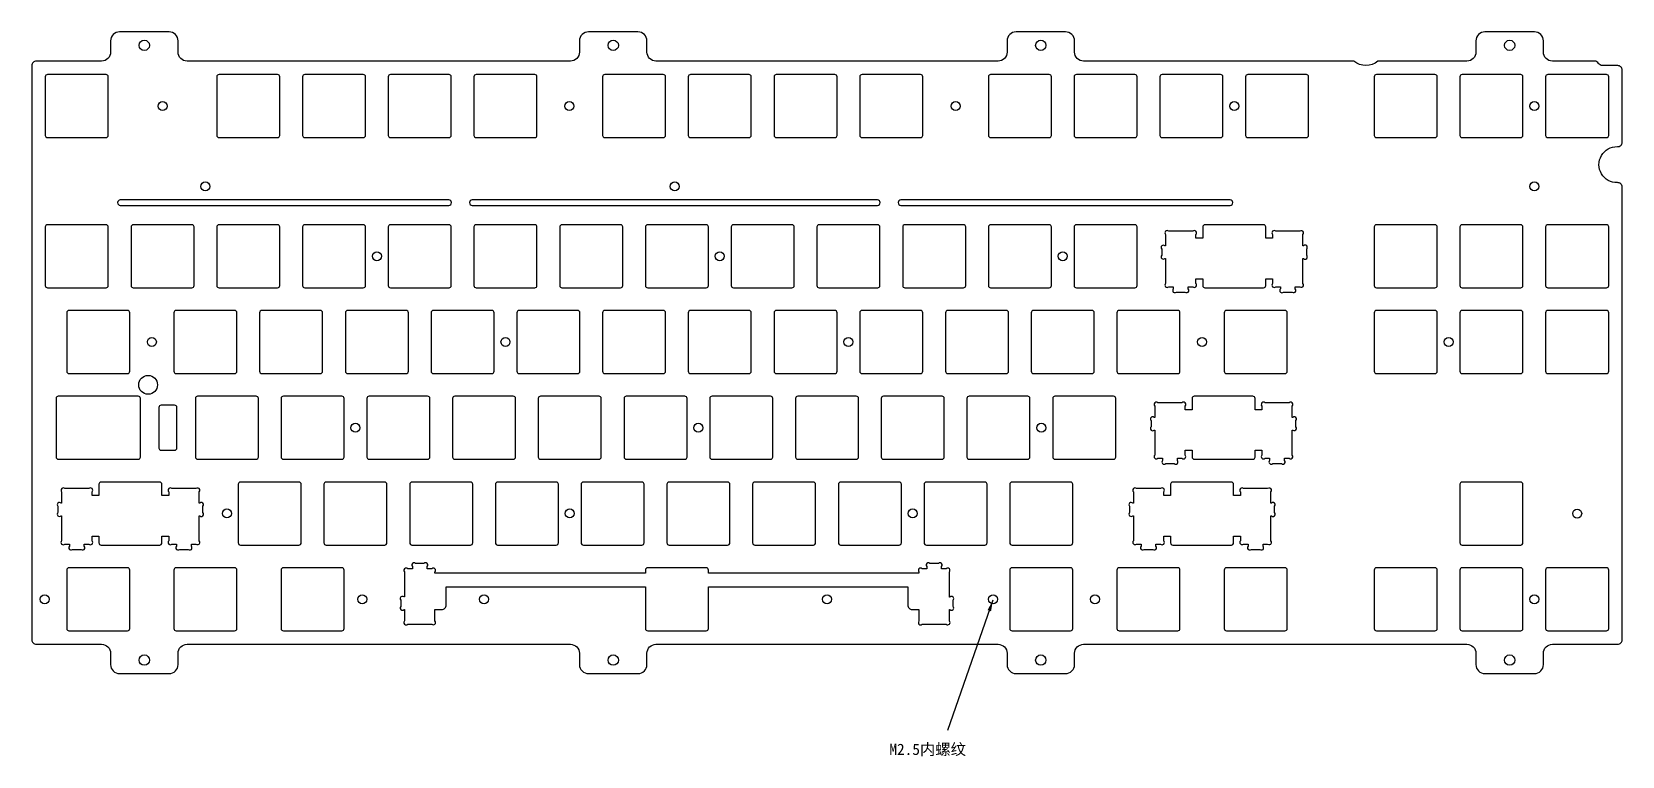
# Model space of a CAD drawing. Header units: millimetres. Extents: x 2395 to 2748, y 1838 to 1998.
import ezdxf

# ---------------------------------------------------------------- set-up
doc = ezdxf.new("R2010")
doc.units = ezdxf.units.MM
doc.styles.get("Standard").update_dxf_attribs({"font": 'arial.ttf'})
doc.dimstyles.new('ISO-25', dxfattribs={"dimtxt": 2.5, "dimasz": 2.5, "dimexe": 1.25, "dimexo": 0.625, "dimtad": 1, "dimtxsty": 'Standard', "dimcen": 2.5, "dimadec": 0, "dimazin": 0, "dimtfac": 1, "dimtmove": 0, "dimatfit": 3, "dimfxl": 1, "dimarcsym": 0})

msp = doc.modelspace()

# ---------------------------------------------------------------- linework, layer by layer
msp.add_lwpolyline([(2688.67, 1991.97), (2628.58, 1991.97, -0.414214), (2626.58, 1993.97), (2626.58, 1996.47, 0.414214), (2624.58, 1998.47), (2613.58, 1998.47, 0.414214), (2611.58, 1996.47), (2611.58, 1993.97, -0.414214), (2609.58, 1991.97), (2533.58, 1991.97, -0.414214), (2531.58, 1993.97), (2531.58, 1996.47, 0.414214), (2529.58, 1998.47), (2518.58, 1998.47, 0.414214), (2516.58, 1996.47), (2516.58, 1993.97, -0.414214), (2514.58, 1991.97), (2429.39, 1991.97, -0.414214), (2427.39, 1993.97), (2427.39, 1996.47, 0.414214), (2425.39, 1998.47), (2414.39, 1998.47, 0.414214), (2412.39, 1996.47), (2412.39, 1993.97, -0.414214), (2410.39, 1991.97), (2395.89, 1991.97, 0.414214), (2394.89, 1990.97), (2394.89, 1863.43, 0.414214), (2395.89, 1862.43), (2410.39, 1862.43, -0.414214), (2412.39, 1860.43), (2412.39, 1857.93, 0.414214), (2414.39, 1855.93), (2425.39, 1855.93, 0.414214), (2427.39, 1857.93), (2427.39, 1860.43, -0.414214), (2429.39, 1862.43), (2514.58, 1862.43, -0.414214), (2516.58, 1860.43), (2516.58, 1857.93, 0.414214), (2518.58, 1855.93), (2529.58, 1855.93, 0.414214), (2531.58, 1857.93), (2531.58, 1860.43, -0.414214), (2533.58, 1862.43), (2609.58, 1862.43, -0.414214), (2611.58, 1860.43), (2611.58, 1857.93, 0.414214), (2613.58, 1855.93), (2624.58, 1855.93, 0.414214), (2626.58, 1857.93), (2626.58, 1860.43, -0.414214), (2628.58, 1862.43), (2713.76, 1862.43, -0.414214), (2715.76, 1860.43), (2715.76, 1857.93, 0.414214), (2717.76, 1855.93), (2728.76, 1855.93, 0.414214), (2730.76, 1857.93), (2730.76, 1860.43, -0.414214), (2732.76, 1862.43), (2747.26, 1862.43, 0.414214), (2748.26, 1863.43), (2748.26, 1964, 0.425479), (2747.2, 1964.97, -1.021052), (2747.19, 1972.97, 0.435246), (2748.26, 1973.97), (2748.26, 1989.97, 0.414214), (2747.26, 1990.97), (2743.85, 1990.97, -0.267949), (2742.98, 1991.47, 0.267949), (2742.11, 1991.97), (2732.76, 1991.97, -0.414214), (2730.76, 1993.97), (2730.76, 1996.47, 0.414214), (2728.76, 1998.47), (2717.76, 1998.47, 0.414214), (2715.76, 1996.47), (2715.76, 1993.97, -0.414214), (2713.76, 1991.97), (2693.96, 1991.97, -0.377964)], format="xyb", close=True)
at = {"color": 3}
for points in [[(2397.89, 1988.47), (2397.89, 1975.47, 0.414214), (2398.39, 1974.97), (2411.39, 1974.97, 0.414214), (2411.89, 1975.47), (2411.89, 1988.47, 0.414214), (2411.39, 1988.97), (2398.39, 1988.97, 0.414214)], [(2435.99, 1988.47), (2435.99, 1975.47, 0.414214), (2436.49, 1974.97), (2449.49, 1974.97, 0.414214), (2449.99, 1975.47), (2449.99, 1988.47, 0.414214), (2449.49, 1988.97), (2436.49, 1988.97, 0.414214)], [(2455.04, 1988.47), (2455.04, 1975.47, 0.414214), (2455.54, 1974.97), (2468.54, 1974.97, 0.414214), (2469.04, 1975.47), (2469.04, 1988.47, 0.414214), (2468.54, 1988.97), (2455.54, 1988.97, 0.414214)], [(2474.09, 1988.47), (2474.09, 1975.47, 0.414214), (2474.59, 1974.97), (2487.59, 1974.97, 0.414214), (2488.09, 1975.47), (2488.09, 1988.47, 0.414214), (2487.59, 1988.97), (2474.59, 1988.97, 0.414214)], [(2493.14, 1988.47), (2493.14, 1975.47, 0.414214), (2493.64, 1974.97), (2506.64, 1974.97, 0.414214), (2507.14, 1975.47), (2507.14, 1988.47, 0.414214), (2506.64, 1988.97), (2493.64, 1988.97, 0.414214)], [(2521.71, 1988.47), (2521.71, 1975.47, 0.414214), (2522.21, 1974.97), (2535.21, 1974.97, 0.414214), (2535.71, 1975.47), (2535.71, 1988.47, 0.414214), (2535.21, 1988.97), (2522.21, 1988.97, 0.414214)], [(2540.76, 1988.47), (2540.76, 1975.47, 0.414214), (2541.26, 1974.97), (2554.26, 1974.97, 0.414214), (2554.76, 1975.47), (2554.76, 1988.47, 0.414214), (2554.26, 1988.97), (2541.26, 1988.97, 0.414214)], [(2559.81, 1988.47), (2559.81, 1975.47, 0.414214), (2560.31, 1974.97), (2573.31, 1974.97, 0.414214), (2573.81, 1975.47), (2573.81, 1988.47, 0.414214), (2573.31, 1988.97), (2560.31, 1988.97, 0.414214)], [(2578.86, 1988.47), (2578.86, 1975.47, 0.414214), (2579.36, 1974.97), (2592.36, 1974.97, 0.414214), (2592.86, 1975.47), (2592.86, 1988.47, 0.414214), (2592.36, 1988.97), (2579.36, 1988.97, 0.414214)], [(2607.44, 1988.47), (2607.44, 1975.47, 0.414214), (2607.94, 1974.97), (2620.94, 1974.97, 0.414214), (2621.44, 1975.47), (2621.44, 1988.47, 0.414214), (2620.94, 1988.97), (2607.94, 1988.97, 0.414214)], [(2626.49, 1988.47), (2626.49, 1975.47, 0.414214), (2626.99, 1974.97), (2639.99, 1974.97, 0.414214), (2640.49, 1975.47), (2640.49, 1988.47, 0.414214), (2639.99, 1988.97), (2626.99, 1988.97, 0.414214)], [(2645.54, 1988.47), (2645.54, 1975.47, 0.414214), (2646.04, 1974.97), (2659.04, 1974.97, 0.414214), (2659.54, 1975.47), (2659.54, 1988.47, 0.414214), (2659.04, 1988.97), (2646.04, 1988.97, 0.414214)], [(2664.59, 1988.47), (2664.59, 1975.47, 0.414214), (2665.09, 1974.97), (2678.09, 1974.97, 0.414214), (2678.59, 1975.47), (2678.59, 1988.47, 0.414214), (2678.09, 1988.97), (2665.09, 1988.97, 0.414214)], [(2693.16, 1988.47), (2693.16, 1975.47, 0.414214), (2693.66, 1974.97), (2706.66, 1974.97, 0.414214), (2707.16, 1975.47), (2707.16, 1988.47, 0.414214), (2706.66, 1988.97), (2693.66, 1988.97, 0.414214)], [(2712.21, 1988.47), (2712.21, 1975.47, 0.414214), (2712.71, 1974.97), (2725.71, 1974.97, 0.414214), (2726.21, 1975.47), (2726.21, 1988.47, 0.414214), (2725.71, 1988.97), (2712.71, 1988.97, 0.414214)], [(2731.26, 1988.47), (2731.26, 1975.47, 0.414214), (2731.76, 1974.97), (2744.76, 1974.97, 0.414214), (2745.26, 1975.47), (2745.26, 1988.47, 0.414214), (2744.76, 1988.97), (2731.76, 1988.97, 0.414214)], [(2487.54, 1959.93, 1), (2487.54, 1961.13), (2414.54, 1961.13, 1), (2414.54, 1959.93)], [(2582.79, 1959.93, 1), (2582.79, 1961.13), (2492.74, 1961.13, 1), (2492.74, 1959.93)], [(2661.15, 1959.93, 1), (2661.15, 1961.13), (2587.99, 1961.13, 1), (2587.99, 1959.93)], [(2397.89, 1955.13), (2397.89, 1942.13, 0.414214), (2398.39, 1941.63), (2411.39, 1941.63, 0.414214), (2411.89, 1942.13), (2411.89, 1955.13, 0.414214), (2411.39, 1955.63), (2398.39, 1955.63, 0.414214)], [(2416.94, 1955.13), (2416.94, 1942.13, 0.414214), (2417.44, 1941.63), (2430.44, 1941.63, 0.414214), (2430.94, 1942.13), (2430.94, 1955.13, 0.414214), (2430.44, 1955.63), (2417.44, 1955.63, 0.414214)], [(2435.99, 1955.13), (2435.99, 1942.13, 0.414214), (2436.49, 1941.63), (2449.49, 1941.63, 0.414214), (2449.99, 1942.13), (2449.99, 1955.13, 0.414214), (2449.49, 1955.63), (2436.49, 1955.63, 0.414214)], [(2455.04, 1955.13), (2455.04, 1942.13, 0.414214), (2455.54, 1941.63), (2468.54, 1941.63, 0.414214), (2469.04, 1942.13), (2469.04, 1955.13, 0.414214), (2468.54, 1955.63), (2455.54, 1955.63, 0.414214)], [(2474.09, 1955.13), (2474.09, 1942.13, 0.414214), (2474.59, 1941.63), (2487.59, 1941.63, 0.414214), (2488.09, 1942.13), (2488.09, 1955.13, 0.414214), (2487.59, 1955.63), (2474.59, 1955.63, 0.414214)], [(2493.14, 1955.13), (2493.14, 1942.13, 0.414214), (2493.64, 1941.63), (2506.64, 1941.63, 0.414214), (2507.14, 1942.13), (2507.14, 1955.13, 0.414214), (2506.64, 1955.63), (2493.64, 1955.63, 0.414214)], [(2512.19, 1955.13), (2512.19, 1942.13, 0.414214), (2512.69, 1941.63), (2525.69, 1941.63, 0.414214), (2526.19, 1942.13), (2526.19, 1955.13, 0.414214), (2525.69, 1955.63), (2512.69, 1955.63, 0.414214)], [(2531.24, 1955.13), (2531.24, 1942.13, 0.414214), (2531.74, 1941.63), (2544.74, 1941.63, 0.414214), (2545.24, 1942.13), (2545.24, 1955.13, 0.414214), (2544.74, 1955.63), (2531.74, 1955.63, 0.414214)], [(2550.29, 1955.13), (2550.29, 1942.13, 0.414214), (2550.79, 1941.63), (2563.79, 1941.63, 0.414214), (2564.29, 1942.13), (2564.29, 1955.13, 0.414214), (2563.79, 1955.63), (2550.79, 1955.63, 0.414214)], [(2569.34, 1955.13), (2569.34, 1942.13, 0.414214), (2569.84, 1941.63), (2582.84, 1941.63, 0.414214), (2583.34, 1942.13), (2583.34, 1955.13, 0.414214), (2582.84, 1955.63), (2569.84, 1955.63, 0.414214)], [(2588.39, 1955.13), (2588.39, 1942.13, 0.414214), (2588.89, 1941.63), (2601.89, 1941.63, 0.414214), (2602.39, 1942.13), (2602.39, 1955.13, 0.414214), (2601.89, 1955.63), (2588.89, 1955.63, 0.414214)], [(2607.44, 1955.13), (2607.44, 1942.13, 0.414214), (2607.94, 1941.63), (2620.94, 1941.63, 0.414214), (2621.44, 1942.13), (2621.44, 1955.13, 0.414214), (2620.94, 1955.63), (2607.94, 1955.63, 0.414214)], [(2626.49, 1955.13), (2626.49, 1942.13, 0.414214), (2626.99, 1941.63), (2639.99, 1941.63, 0.414214), (2640.49, 1942.13), (2640.49, 1955.13, 0.414214), (2639.99, 1955.63), (2626.99, 1955.63, 0.414214)], [(2670.59, 1942.57, 1), (2671.3, 1941.86), (2672.31, 1941.86), (2672.31, 1941.37, 1), (2673.02, 1940.67), (2674.91, 1940.67, 1.000141), (2675.61, 1941.37), (2675.61, 1941.86), (2676.63, 1941.86, 1.000141), (2677.34, 1942.57), (2677.34, 1948.13), (2677.46, 1948.13, 1.000099), (2678.16, 1948.84), (2678.16, 1950.23, 1.000099), (2677.46, 1950.93), (2677.34, 1950.93), (2677.34, 1953.46, 1.000141), (2676.63, 1954.16), (2671.3, 1954.16, 1), (2670.59, 1953.46), (2670.59, 1952.63), (2669.06, 1952.63), (2669.06, 1955.13, 0.414214), (2668.56, 1955.63), (2655.56, 1955.63, 0.414214), (2655.06, 1955.13), (2655.06, 1952.63), (2653.54, 1952.63), (2653.54, 1953.46, 1), (2652.83, 1954.16), (2647.5, 1954.16, 1), (2646.79, 1953.46), (2646.79, 1950.93), (2646.67, 1950.93, 1), (2645.96, 1950.23), (2645.96, 1948.84, 1), (2646.67, 1948.13), (2646.79, 1948.13), (2646.79, 1942.57, 1), (2647.5, 1941.86), (2648.51, 1941.86), (2648.51, 1941.37, 1), (2649.22, 1940.67), (2651.11, 1940.67, 1.000141), (2651.81, 1941.37), (2651.81, 1941.86), (2652.83, 1941.86, 1), (2653.54, 1942.57), (2653.54, 1943.63), (2655.06, 1943.63), (2655.06, 1942.13, 0.414214), (2655.56, 1941.63), (2668.56, 1941.63, 0.414214), (2669.06, 1942.13), (2669.06, 1943.63), (2670.59, 1943.63)], [(2693.16, 1955.13), (2693.16, 1942.13, 0.414214), (2693.66, 1941.63), (2706.66, 1941.63, 0.414214), (2707.16, 1942.13), (2707.16, 1955.13, 0.414214), (2706.66, 1955.63), (2693.66, 1955.63, 0.414214)], [(2712.21, 1955.13), (2712.21, 1942.13, 0.414214), (2712.71, 1941.63), (2725.71, 1941.63, 0.414214), (2726.21, 1942.13), (2726.21, 1955.13, 0.414214), (2725.71, 1955.63), (2712.71, 1955.63, 0.414214)], [(2731.26, 1955.13), (2731.26, 1942.13, 0.414214), (2731.76, 1941.63), (2744.76, 1941.63, 0.414214), (2745.26, 1942.13), (2745.26, 1955.13, 0.414214), (2744.76, 1955.63), (2731.76, 1955.63, 0.414214)], [(2402.65, 1936.08), (2402.65, 1923.08, 0.414214), (2403.15, 1922.58), (2416.15, 1922.58, 0.414214), (2416.65, 1923.08), (2416.65, 1936.08, 0.414214), (2416.15, 1936.58), (2403.15, 1936.58, 0.414214)], [(2426.46, 1936.08), (2426.46, 1923.08, 0.414214), (2426.96, 1922.58), (2439.96, 1922.58, 0.414214), (2440.46, 1923.08), (2440.46, 1936.08, 0.414214), (2439.96, 1936.58), (2426.96, 1936.58, 0.414214)], [(2445.51, 1936.08), (2445.51, 1923.08, 0.414214), (2446.01, 1922.58), (2459.01, 1922.58, 0.414214), (2459.51, 1923.08), (2459.51, 1936.08, 0.414214), (2459.01, 1936.58), (2446.01, 1936.58, 0.414214)], [(2464.56, 1936.08), (2464.56, 1923.08, 0.414214), (2465.06, 1922.58), (2478.06, 1922.58, 0.414214), (2478.56, 1923.08), (2478.56, 1936.08, 0.414214), (2478.06, 1936.58), (2465.06, 1936.58, 0.414214)], [(2483.61, 1936.08), (2483.61, 1923.08, 0.414214), (2484.11, 1922.58), (2497.11, 1922.58, 0.414214), (2497.61, 1923.08), (2497.61, 1936.08, 0.414214), (2497.11, 1936.58), (2484.11, 1936.58, 0.414214)], [(2502.66, 1936.08), (2502.66, 1923.08, 0.414214), (2503.16, 1922.58), (2516.16, 1922.58, 0.414214), (2516.66, 1923.08), (2516.66, 1936.08, 0.414214), (2516.16, 1936.58), (2503.16, 1936.58, 0.414214)], [(2521.71, 1936.08), (2521.71, 1923.08, 0.414214), (2522.21, 1922.58), (2535.21, 1922.58, 0.414214), (2535.71, 1923.08), (2535.71, 1936.08, 0.414214), (2535.21, 1936.58), (2522.21, 1936.58, 0.414214)], [(2540.76, 1936.08), (2540.76, 1923.08, 0.414214), (2541.26, 1922.58), (2554.26, 1922.58, 0.414214), (2554.76, 1923.08), (2554.76, 1936.08, 0.414214), (2554.26, 1936.58), (2541.26, 1936.58, 0.414214)], [(2559.81, 1936.08), (2559.81, 1923.08, 0.414214), (2560.31, 1922.58), (2573.31, 1922.58, 0.414214), (2573.81, 1923.08), (2573.81, 1936.08, 0.414214), (2573.31, 1936.58), (2560.31, 1936.58, 0.414214)], [(2578.86, 1936.08), (2578.86, 1923.08, 0.414214), (2579.36, 1922.58), (2592.36, 1922.58, 0.414214), (2592.86, 1923.08), (2592.86, 1936.08, 0.414214), (2592.36, 1936.58), (2579.36, 1936.58, 0.414214)], [(2597.91, 1936.08), (2597.91, 1923.08, 0.414214), (2598.41, 1922.58), (2611.41, 1922.58, 0.414214), (2611.91, 1923.08), (2611.91, 1936.08, 0.414214), (2611.41, 1936.58), (2598.41, 1936.58, 0.414214)], [(2616.96, 1936.08), (2616.96, 1923.08, 0.414214), (2617.46, 1922.58), (2630.46, 1922.58, 0.414214), (2630.96, 1923.08), (2630.96, 1936.08, 0.414214), (2630.46, 1936.58), (2617.46, 1936.58, 0.414214)], [(2636.01, 1936.08), (2636.01, 1923.08, 0.414214), (2636.51, 1922.58), (2649.51, 1922.58, 0.414214), (2650.01, 1923.08), (2650.01, 1936.08, 0.414214), (2649.51, 1936.58), (2636.51, 1936.58, 0.414214)], [(2659.83, 1936.08), (2659.83, 1923.08, 0.414214), (2660.33, 1922.58), (2673.33, 1922.58, 0.414214), (2673.83, 1923.08), (2673.83, 1936.08, 0.414214), (2673.33, 1936.58), (2660.33, 1936.58, 0.414214)], [(2693.16, 1936.08), (2693.16, 1923.08, 0.414214), (2693.66, 1922.58), (2706.66, 1922.58, 0.414214), (2707.16, 1923.08), (2707.16, 1936.08, 0.414214), (2706.66, 1936.58), (2693.66, 1936.58, 0.414214)], [(2712.21, 1936.08), (2712.21, 1923.08, 0.414214), (2712.71, 1922.58), (2725.71, 1922.58, 0.414214), (2726.21, 1923.08), (2726.21, 1936.08, 0.414214), (2725.71, 1936.58), (2712.71, 1936.58, 0.414214)], [(2731.26, 1936.08), (2731.26, 1923.08, 0.414214), (2731.76, 1922.58), (2744.76, 1922.58, 0.414214), (2745.26, 1923.08), (2745.26, 1936.08, 0.414214), (2744.76, 1936.58), (2731.76, 1936.58, 0.414214)], [(2400.27, 1904.03, 0.414214), (2400.77, 1903.53), (2418.53, 1903.53, 0.414214), (2419.03, 1904.03), (2419.03, 1917.03, 0.414214), (2418.53, 1917.53), (2400.77, 1917.53, 0.414214), (2400.27, 1917.03)], [(2423.63, 1905.53), (2426.63, 1905.53, 0.414214), (2427.13, 1906.03), (2427.13, 1915.03, 0.414214), (2426.63, 1915.53), (2423.63, 1915.53, 0.414214), (2423.13, 1915.03), (2423.13, 1906.03, 0.414214)], [(2431.23, 1917.03), (2431.23, 1904.03, 0.414214), (2431.73, 1903.53), (2444.73, 1903.53, 0.414214), (2445.23, 1904.03), (2445.23, 1917.03, 0.414214), (2444.73, 1917.53), (2431.73, 1917.53, 0.414214)], [(2450.28, 1917.03), (2450.28, 1904.03, 0.414214), (2450.78, 1903.53), (2463.78, 1903.53, 0.414214), (2464.28, 1904.03), (2464.28, 1917.03, 0.414214), (2463.78, 1917.53), (2450.78, 1917.53, 0.414214)], [(2469.33, 1917.03), (2469.33, 1904.03, 0.414214), (2469.83, 1903.53), (2482.83, 1903.53, 0.414214), (2483.33, 1904.03), (2483.33, 1917.03, 0.414214), (2482.83, 1917.53), (2469.83, 1917.53, 0.414214)], [(2488.38, 1917.03), (2488.38, 1904.03, 0.414214), (2488.88, 1903.53), (2501.88, 1903.53, 0.414214), (2502.38, 1904.03), (2502.38, 1917.03, 0.414214), (2501.88, 1917.53), (2488.88, 1917.53, 0.414214)], [(2507.43, 1917.03), (2507.43, 1904.03, 0.414214), (2507.93, 1903.53), (2520.93, 1903.53, 0.414214), (2521.43, 1904.03), (2521.43, 1917.03, 0.414214), (2520.93, 1917.53), (2507.93, 1917.53, 0.414214)], [(2526.48, 1917.03), (2526.48, 1904.03, 0.414214), (2526.98, 1903.53), (2539.98, 1903.53, 0.414214), (2540.48, 1904.03), (2540.48, 1917.03, 0.414214), (2539.98, 1917.53), (2526.98, 1917.53, 0.414214)], [(2545.53, 1917.03), (2545.53, 1904.03, 0.414214), (2546.03, 1903.53), (2559.03, 1903.53, 0.414214), (2559.53, 1904.03), (2559.53, 1917.03, 0.414214), (2559.03, 1917.53), (2546.03, 1917.53, 0.414214)], [(2564.58, 1917.03), (2564.58, 1904.03, 0.414214), (2565.08, 1903.53), (2578.08, 1903.53, 0.414214), (2578.58, 1904.03), (2578.58, 1917.03, 0.414214), (2578.08, 1917.53), (2565.08, 1917.53, 0.414214)], [(2583.63, 1917.03), (2583.63, 1904.03, 0.414214), (2584.13, 1903.53), (2597.13, 1903.53, 0.414214), (2597.63, 1904.03), (2597.63, 1917.03, 0.414214), (2597.13, 1917.53), (2584.13, 1917.53, 0.414214)], [(2602.68, 1917.03), (2602.68, 1904.03, 0.414214), (2603.18, 1903.53), (2616.18, 1903.53, 0.414214), (2616.68, 1904.03), (2616.68, 1917.03, 0.414214), (2616.18, 1917.53), (2603.18, 1917.53, 0.414214)], [(2621.73, 1917.03), (2621.73, 1904.03, 0.414214), (2622.23, 1903.53), (2635.23, 1903.53, 0.414214), (2635.73, 1904.03), (2635.73, 1917.03, 0.414214), (2635.23, 1917.53), (2622.23, 1917.53, 0.414214)], [(2668.21, 1904.47, 1), (2668.92, 1903.76), (2669.93, 1903.76), (2669.93, 1903.27, 1), (2670.64, 1902.57), (2672.53, 1902.57, 1.000141), (2673.23, 1903.27), (2673.23, 1903.76), (2674.25, 1903.76, 1.000141), (2674.96, 1904.47), (2674.96, 1910.03), (2675.08, 1910.03, 1.000099), (2675.78, 1910.74), (2675.78, 1912.13, 1.000099), (2675.08, 1912.83), (2674.96, 1912.83), (2674.96, 1915.36, 1.000141), (2674.25, 1916.06), (2668.92, 1916.06, 1), (2668.21, 1915.36), (2668.21, 1914.53), (2666.68, 1914.53), (2666.68, 1917.03, 0.414214), (2666.18, 1917.53), (2653.18, 1917.53, 0.414214), (2652.68, 1917.03), (2652.68, 1914.53), (2651.16, 1914.53), (2651.16, 1915.36, 1), (2650.45, 1916.06), (2645.12, 1916.06, 1), (2644.41, 1915.36), (2644.41, 1912.83), (2644.29, 1912.83, 1), (2643.58, 1912.13), (2643.58, 1910.74, 1), (2644.29, 1910.03), (2644.41, 1910.03), (2644.41, 1904.47, 1), (2645.12, 1903.76), (2646.13, 1903.76), (2646.13, 1903.27, 1), (2646.84, 1902.57), (2648.73, 1902.57, 1.000141), (2649.43, 1903.27), (2649.43, 1903.76), (2650.45, 1903.76, 1), (2651.16, 1904.47), (2651.16, 1905.53), (2652.68, 1905.53), (2652.68, 1904.03, 0.414214), (2653.18, 1903.53), (2666.18, 1903.53, 0.414214), (2666.68, 1904.03), (2666.68, 1905.53), (2668.21, 1905.53)], [(2425.32, 1885.42, 1), (2426.03, 1884.71), (2427.04, 1884.71), (2427.04, 1884.22, 1), (2427.75, 1883.52), (2429.64, 1883.52, 1.000141), (2430.34, 1884.22), (2430.34, 1884.71), (2431.36, 1884.71, 1.000141), (2432.07, 1885.42), (2432.07, 1890.98), (2432.19, 1890.98, 1.000099), (2432.9, 1891.69), (2432.9, 1893.08, 1.000099), (2432.19, 1893.78), (2432.07, 1893.78), (2432.07, 1896.31, 1.000141), (2431.36, 1897.01), (2426.03, 1897.01, 1), (2425.32, 1896.31), (2425.32, 1895.48), (2423.8, 1895.48), (2423.8, 1897.98, 0.414214), (2423.3, 1898.48), (2410.3, 1898.48, 0.414214), (2409.8, 1897.98), (2409.8, 1895.48), (2408.27, 1895.48), (2408.27, 1896.31, 1), (2407.56, 1897.01), (2402.23, 1897.01, 1), (2401.52, 1896.31), (2401.52, 1893.78), (2401.4, 1893.78, 1), (2400.69, 1893.08), (2400.69, 1891.69, 1), (2401.4, 1890.98), (2401.52, 1890.98), (2401.52, 1885.42, 1), (2402.23, 1884.71), (2403.25, 1884.71), (2403.25, 1884.22, 1), (2403.95, 1883.52), (2405.84, 1883.52, 1.000141), (2406.54, 1884.22), (2406.54, 1884.71), (2407.56, 1884.71, 1), (2408.27, 1885.42), (2408.27, 1886.48), (2409.8, 1886.48), (2409.8, 1884.98, 0.414214), (2410.3, 1884.48), (2423.3, 1884.48, 0.414214), (2423.8, 1884.98), (2423.8, 1886.48), (2425.32, 1886.48)], [(2440.75, 1897.98), (2440.75, 1884.98, 0.414214), (2441.25, 1884.48), (2454.25, 1884.48, 0.414214), (2454.75, 1884.98), (2454.75, 1897.98, 0.414214), (2454.25, 1898.48), (2441.25, 1898.48, 0.414214)], [(2459.8, 1897.98), (2459.8, 1884.98, 0.414214), (2460.3, 1884.48), (2473.3, 1884.48, 0.414214), (2473.8, 1884.98), (2473.8, 1897.98, 0.414214), (2473.3, 1898.48), (2460.3, 1898.48, 0.414214)], [(2478.85, 1897.98), (2478.85, 1884.98, 0.414214), (2479.35, 1884.48), (2492.35, 1884.48, 0.414214), (2492.85, 1884.98), (2492.85, 1897.98, 0.414214), (2492.35, 1898.48), (2479.35, 1898.48, 0.414214)], [(2497.9, 1897.98), (2497.9, 1884.98, 0.414214), (2498.4, 1884.48), (2511.4, 1884.48, 0.414214), (2511.9, 1884.98), (2511.9, 1897.98, 0.414214), (2511.4, 1898.48), (2498.4, 1898.48, 0.414214)], [(2516.95, 1897.98), (2516.95, 1884.98, 0.414214), (2517.45, 1884.48), (2530.45, 1884.48, 0.414214), (2530.95, 1884.98), (2530.95, 1897.98, 0.414214), (2530.45, 1898.48), (2517.45, 1898.48, 0.414214)], [(2536, 1897.98), (2536, 1884.98, 0.414214), (2536.5, 1884.48), (2549.5, 1884.48, 0.414214), (2550, 1884.98), (2550, 1897.98, 0.414214), (2549.5, 1898.48), (2536.5, 1898.48, 0.414214)], [(2555.05, 1897.98), (2555.05, 1884.98, 0.414214), (2555.55, 1884.48), (2568.55, 1884.48, 0.414214), (2569.05, 1884.98), (2569.05, 1897.98, 0.414214), (2568.55, 1898.48), (2555.55, 1898.48, 0.414214)], [(2574.1, 1897.98), (2574.1, 1884.98, 0.414214), (2574.6, 1884.48), (2587.6, 1884.48, 0.414214), (2588.1, 1884.98), (2588.1, 1897.98, 0.414214), (2587.6, 1898.48), (2574.6, 1898.48, 0.414214)], [(2593.15, 1897.98), (2593.15, 1884.98, 0.414214), (2593.65, 1884.48), (2606.65, 1884.48, 0.414214), (2607.15, 1884.98), (2607.15, 1897.98, 0.414214), (2606.65, 1898.48), (2593.65, 1898.48, 0.414214)], [(2612.2, 1897.98), (2612.2, 1884.98, 0.414214), (2612.7, 1884.48), (2625.7, 1884.48, 0.414214), (2626.2, 1884.98), (2626.2, 1897.98, 0.414214), (2625.7, 1898.48), (2612.7, 1898.48, 0.414214)], [(2663.45, 1885.42, 1), (2664.15, 1884.71), (2665.17, 1884.71), (2665.17, 1884.22, 1), (2665.88, 1883.52), (2667.76, 1883.52, 1.000141), (2668.47, 1884.22), (2668.47, 1884.71), (2669.49, 1884.71, 1.000141), (2670.2, 1885.42), (2670.2, 1890.98), (2670.31, 1890.98, 1.000099), (2671.02, 1891.69), (2671.02, 1893.08, 1.000099), (2670.31, 1893.78), (2670.2, 1893.78), (2670.2, 1896.31, 1.000141), (2669.49, 1897.01), (2664.15, 1897.01, 1), (2663.45, 1896.31), (2663.45, 1895.48), (2661.92, 1895.48), (2661.92, 1897.98, 0.414214), (2661.42, 1898.48), (2648.42, 1898.48, 0.414214), (2647.92, 1897.98), (2647.92, 1895.48), (2646.4, 1895.48), (2646.4, 1896.31, 1), (2645.69, 1897.01), (2640.35, 1897.01, 1), (2639.65, 1896.31), (2639.65, 1893.78), (2639.53, 1893.78, 1), (2638.82, 1893.08), (2638.82, 1891.69, 1), (2639.53, 1890.98), (2639.65, 1890.98), (2639.65, 1885.42, 1), (2640.35, 1884.71), (2641.37, 1884.71), (2641.37, 1884.22, 1), (2642.08, 1883.52), (2643.96, 1883.52, 1.000141), (2644.67, 1884.22), (2644.67, 1884.71), (2645.69, 1884.71, 1), (2646.4, 1885.42), (2646.4, 1886.48), (2647.92, 1886.48), (2647.92, 1884.98, 0.414214), (2648.42, 1884.48), (2661.42, 1884.48, 0.414214), (2661.92, 1884.98), (2661.92, 1886.48), (2663.45, 1886.48)], [(2712.21, 1897.98), (2712.21, 1884.98, 0.414214), (2712.71, 1884.48), (2725.71, 1884.48, 0.414214), (2726.21, 1884.98), (2726.21, 1897.98, 0.414214), (2725.71, 1898.48), (2712.71, 1898.48, 0.414214)], [(2589.51, 1875.21), (2589.51, 1871.14, 0.414214), (2590.51, 1870.14), (2592.01, 1870.14), (2592.01, 1867.61, 1), (2592.72, 1866.9), (2598.06, 1866.9, 1), (2598.76, 1867.61), (2598.76, 1870.14), (2598.88, 1870.14, 1), (2599.59, 1870.84), (2599.59, 1872.23, 1), (2598.88, 1872.93), (2598.76, 1872.93), (2598.76, 1878.5, 1), (2598.06, 1879.2), (2597.04, 1879.2), (2597.04, 1879.7, 1), (2596.33, 1880.4), (2594.45, 1880.4, 1.000141), (2593.74, 1879.7), (2593.74, 1879.2), (2592.72, 1879.2, 1), (2592.01, 1878.5), (2592.01, 1878.21), (2545.24, 1878.21), (2545.24, 1878.93, 0.414214), (2544.74, 1879.43), (2531.74, 1879.43, 0.414214), (2531.24, 1878.93), (2531.24, 1878.21), (2484.46, 1878.21), (2484.46, 1878.5, 1), (2483.76, 1879.21), (2482.74, 1879.21), (2482.74, 1879.7, 1), (2482.03, 1880.4), (2480.15, 1880.4, 1.000141), (2479.44, 1879.7), (2479.44, 1879.21), (2478.42, 1879.21, 1.000141), (2477.71, 1878.5), (2477.71, 1872.94), (2477.6, 1872.94, 1.000099), (2476.89, 1872.23), (2476.89, 1870.84, 1.000099), (2477.6, 1870.14), (2477.71, 1870.14), (2477.71, 1867.61, 1.000141), (2478.42, 1866.91), (2483.76, 1866.91, 1), (2484.46, 1867.61), (2484.46, 1870.14), (2485.96, 1870.14, 0.414214), (2486.96, 1871.14), (2486.96, 1875.21), (2531.24, 1875.21), (2531.24, 1865.93, 0.414214), (2531.74, 1865.43), (2544.74, 1865.43, 0.414214), (2545.24, 1865.93), (2545.24, 1875.21)], [(2416.15, 1879.43), (2403.15, 1879.43, 0.414214), (2402.65, 1878.93), (2402.65, 1865.93, 0.414214), (2403.15, 1865.43), (2416.15, 1865.43, 0.414214), (2416.65, 1865.93), (2416.65, 1878.93, 0.414214)], [(2426.46, 1878.93), (2426.46, 1865.93, 0.414214), (2426.96, 1865.43), (2439.96, 1865.43, 0.414214), (2440.46, 1865.93), (2440.46, 1878.93, 0.414214), (2439.96, 1879.43), (2426.96, 1879.43, 0.414214)], [(2450.28, 1878.93), (2450.28, 1865.93, 0.414214), (2450.78, 1865.43), (2463.78, 1865.43, 0.414214), (2464.28, 1865.93), (2464.28, 1878.93, 0.414214), (2463.78, 1879.43), (2450.78, 1879.43, 0.414214)], [(2612.2, 1878.93), (2612.2, 1865.93, 0.414214), (2612.7, 1865.43), (2625.7, 1865.43, 0.414214), (2626.2, 1865.93), (2626.2, 1878.93, 0.414214), (2625.7, 1879.43), (2612.7, 1879.43, 0.414214)], [(2636.01, 1878.93), (2636.01, 1865.93, 0.414214), (2636.51, 1865.43), (2649.51, 1865.43, 0.414214), (2650.01, 1865.93), (2650.01, 1878.93, 0.414214), (2649.51, 1879.43), (2636.51, 1879.43, 0.414214)], [(2659.83, 1878.93), (2659.83, 1865.93, 0.414214), (2660.33, 1865.43), (2673.33, 1865.43, 0.414214), (2673.83, 1865.93), (2673.83, 1878.93, 0.414214), (2673.33, 1879.43), (2660.33, 1879.43, 0.414214)], [(2693.16, 1878.93), (2693.16, 1865.93, 0.414214), (2693.66, 1865.43), (2706.66, 1865.43, 0.414214), (2707.16, 1865.93), (2707.16, 1878.93, 0.414214), (2706.66, 1879.43), (2693.66, 1879.43, 0.414214)], [(2712.21, 1878.93), (2712.21, 1865.93, 0.414214), (2712.71, 1865.43), (2725.71, 1865.43, 0.414214), (2726.21, 1865.93), (2726.21, 1878.93, 0.414214), (2725.71, 1879.43), (2712.71, 1879.43, 0.414214)], [(2731.26, 1878.93), (2731.26, 1865.93, 0.414214), (2731.76, 1865.43), (2744.76, 1865.43, 0.414214), (2745.26, 1865.93), (2745.26, 1878.93, 0.414214), (2744.76, 1879.43), (2731.76, 1879.43, 0.414214)]]:
    msp.add_lwpolyline(points, format="xyb", close=True, dxfattribs=at)
for centre, radius in [((2419.89, 1995.47), 1.15), ((2524.08, 1995.47), 1.15), ((2619.08, 1995.47), 1.15), ((2723.26, 1995.47), 1.15), ((2420.73, 1920.06), 2.09), ((2419.89, 1858.93), 1.15), ((2524.08, 1858.93), 1.15), ((2619.08, 1858.93), 1.15), ((2723.26, 1858.93), 1.15)]:
    msp.add_circle(centre, radius, dxfattribs=at)
msp.add_circle((2419.89, 1995.47), 1.15)
at = {"color": 1}
for centre in [(2423.94, 1981.97), (2514.33, 1981.97), (2600.15, 1981.97), (2662.06, 1981.97), (2728.74, 1981.97), (2433.46, 1964.13), (2537.76, 1964.13), (2728.74, 1964.13), (2471.56, 1948.63), (2547.76, 1948.63), (2623.96, 1948.63), (2421.56, 1929.58), (2500.14, 1929.58), (2576.34, 1929.58), (2654.92, 1929.58), (2709.69, 1929.58), (2466.8, 1910.53), (2543, 1910.53), (2619.2, 1910.53), (2438.23, 1891.49), (2514.43, 1891.49), (2590.63, 1891.49), (2738.26, 1891.48), (2397.76, 1872.44), (2468.3, 1872.43), (2495.38, 1872.43), (2571.58, 1872.43), (2608.49, 1872.43), (2631.11, 1872.43), (2728.74, 1872.43)]:
    msp.add_circle(centre, 1, dxfattribs=at)

# ---------------------------------------------------------------- texts
at = {"color": 1, "insert": (2585.43, 1840.36), "char_height": 2.5, "attachment_point": 1}
msp.add_mtext_dynamic_manual_height_columns('{\\fSimSun|b0|i0|c134|p2;M2.5内螺纹}', width=26.3209, gutter_width=12.5, heights=[0], dxfattribs=at)

# ---------------------------------------------------------------- leaders
at = {"color": 1}
msp.add_leader([(2608.46, 1872.26), (2598.34, 1843.31)], dimstyle='ISO-25', override={"dimgap": 0.625, "dimtad": 0}, dxfattribs=at)

doc.saveas('drawing.dxf')
